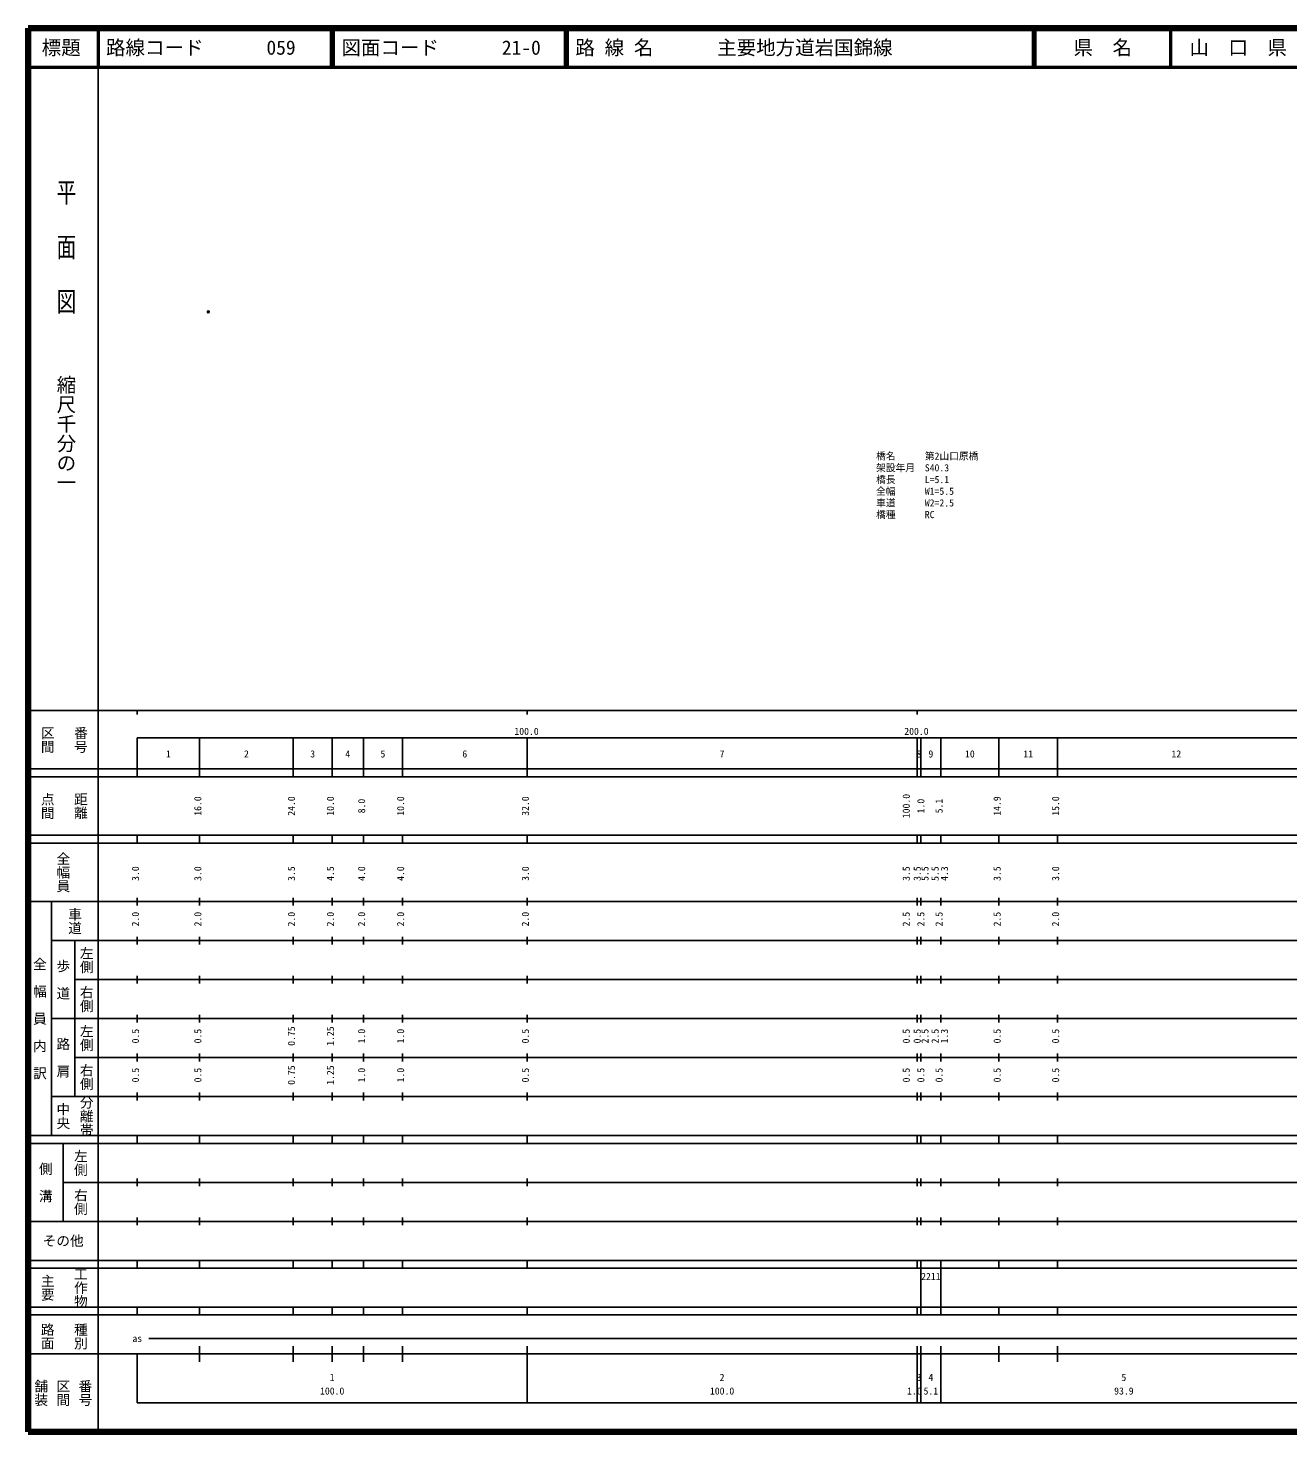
# Model space of a CAD drawing. Units: millimetres on the paper. Extents: x 40 to 680, y 20 to 380.
# Drawn here: x 40 to 363.1, y 20 to 380 of the extents above; entities that cross this region are included whole.
import ezdxf
from ezdxf.enums import TextEntityAlignment as Align

# ---------------------------------------------------------------- set-up
doc = ezdxf.new("R2010")
doc.units = ezdxf.units.MM
doc.header["$PDMODE"] = 32
doc.header["$PDSIZE"] = 0.5
for name, color, linetype in [('M-OTRS', 6, 'Continuous'), ('M-STR-HTXT', 7, 'Continuous'), ('M-TTL-TXT', 7, 'Continuous')]:
    doc.layers.add(name, color=color, linetype=linetype)
for name, color, linetype, lineweight in [('M-TTL', 2, 'Continuous', 140), ('M-TTL-BAND', 7, 'Continuous', 25), ('M-TTL-LINE', 7, 'Continuous', 50)]:
    doc.layers.add(name, color=color, linetype=linetype, lineweight=lineweight)
doc.styles.add('@ＭＳ ゴシック', font='')
doc.styles.add('ＭＳ ゴシック', font='')
doc.styles.get('@ＭＳ ゴシック').set_extended_font_data('@MS Gothic')
doc.styles.get('ＭＳ ゴシック').set_extended_font_data('MS Gothic')

msp = doc.modelspace()

# ---------------------------------------------------------------- linework, layer by layer
at = {"layer": 'M-OTRS'}
msp.add_point((86.229, 307.198), dxfattribs=at)
at = {"layer": 'M-TTL'}
for p, q in [((40, 380), (40, 20)), ((680, 380), (40, 380)), ((40, 20), (680, 20))]:
    msp.add_line(p, q, dxfattribs=at)
at = {"layer": 'M-TTL-BAND'}
for p, q in [((58, 370), (58, 20)), ((40, 205), (579, 205)), ((68, 205), (68, 204)), ((168, 205), (168, 204)), ((268, 205), (268, 204)), ((68, 198), (579, 198)), ((68, 198), (68, 188)), ((84, 188), (84, 198)), ((108, 188), (108, 198)), ((118, 188), (118, 198)), ((126, 188), (126, 198)), ((136, 188), (136, 198)), ((168, 188), (168, 198)), ((268, 188), (268, 198)), ((269, 188), (269, 198)), ((274.1, 188), (274.1, 198)), ((289, 188), (289, 198)), ((304, 188), (304, 198)), ((40, 190), (579, 190)), ((40, 188), (579, 188)), ((40, 173), (579, 173)), ((68, 171), (68, 173)), ((84, 171), (84, 173)), ((108, 171), (108, 173)), ((118, 171), (118, 173)), ((126, 171), (126, 173)), ((136, 171), (136, 173)), ((168, 171), (168, 173)), ((268, 171), (268, 173)), ((269, 171), (269, 173)), ((274.1, 171), (274.1, 173)), ((289, 171), (289, 173)), ((304, 171), (304, 173)), ((40, 171), (579, 171)), ((40, 156), (579, 156)), ((46, 96), (46, 156)), ((68, 155), (68, 157)), ((84, 155), (84, 157)), ((108, 155), (108, 157)), ((118, 155), (118, 157)), ((126, 155), (126, 157)), ((136, 155), (136, 157)), ((168, 155), (168, 157)), ((268, 155), (268, 157)), ((269, 155), (269, 157)), ((274.1, 155), (274.1, 157)), ((289, 155), (289, 157)), ((304, 155), (304, 157)), ((46, 146), (579, 146)), ((52, 146), (52, 106)), ((68, 145), (68, 147)), ((84, 145), (84, 147)), ((108, 145), (108, 147)), ((118, 145), (118, 147)), ((126, 145), (126, 147)), ((136, 145), (136, 147)), ((168, 145), (168, 147)), ((268, 145), (268, 147)), ((269, 145), (269, 147)), ((274.1, 145), (274.1, 147)), ((289, 145), (289, 147)), ((304, 145), (304, 147)), ((68, 135), (68, 137)), ((84, 135), (84, 137)), ((108, 135), (108, 137)), ((118, 135), (118, 137)), ((126, 135), (126, 137)), ((136, 135), (136, 137)), ((168, 135), (168, 137)), ((268, 135), (268, 137)), ((269, 135), (269, 137)), ((274.1, 135), (274.1, 137)), ((289, 135), (289, 137)), ((304, 135), (304, 137)), ((52, 136), (579, 136)), ((46, 126), (579, 126)), ((68, 125), (68, 127)), ((84, 125), (84, 127)), ((108, 125), (108, 127)), ((118, 125), (118, 127)), ((126, 125), (126, 127)), ((136, 125), (136, 127)), ((168, 125), (168, 127)), ((268, 125), (268, 127)), ((269, 125), (269, 127)), ((274.1, 125), (274.1, 127)), ((289, 125), (289, 127)), ((304, 125), (304, 127)), ((52, 116), (579, 116)), ((68, 115), (68, 117)), ((84, 115), (84, 117)), ((108, 115), (108, 117)), ((118, 115), (118, 117)), ((126, 115), (126, 117)), ((136, 115), (136, 117)), ((168, 115), (168, 117)), ((268, 115), (268, 117)), ((269, 115), (269, 117)), ((274.1, 115), (274.1, 117)), ((289, 115), (289, 117)), ((304, 115), (304, 117)), ((46, 106), (579, 106)), ((68, 105), (68, 107)), ((84, 105), (84, 107)), ((108, 105), (108, 107)), ((118, 105), (118, 107)), ((126, 105), (126, 107)), ((136, 105), (136, 107)), ((168, 105), (168, 107)), ((268, 105), (268, 107)), ((269, 105), (269, 107)), ((274.1, 105), (274.1, 107)), ((289, 105), (289, 107)), ((304, 105), (304, 107)), ((40, 96), (579, 96)), ((40, 94), (579, 94)), ((49, 94), (49, 74)), ((68, 94), (68, 96)), ((84, 94), (84, 96)), ((108, 94), (108, 96)), ((118, 94), (118, 96)), ((126, 94), (126, 96)), ((136, 94), (136, 96)), ((168, 94), (168, 96)), ((268, 94), (268, 96)), ((269, 94), (269, 96)), ((274.1, 94), (274.1, 96)), ((289, 94), (289, 96)), ((304, 94), (304, 96)), ((49, 84), (579, 84)), ((68, 83), (68, 85)), ((84, 83), (84, 85)), ((108, 83), (108, 85)), ((118, 83), (118, 85)), ((126, 83), (126, 85)), ((136, 83), (136, 85)), ((168, 83), (168, 85)), ((268, 83), (268, 85)), ((269, 83), (269, 85)), ((274.1, 83), (274.1, 85)), ((289, 83), (289, 85)), ((304, 83), (304, 85)), ((40, 74), (579, 74)), ((68, 73), (68, 75)), ((84, 73), (84, 75)), ((108, 73), (108, 75)), ((118, 73), (118, 75)), ((126, 73), (126, 75)), ((136, 73), (136, 75)), ((168, 73), (168, 75)), ((268, 73), (268, 75)), ((269, 73), (269, 75)), ((274.1, 73), (274.1, 75)), ((289, 73), (289, 75)), ((304, 73), (304, 75)), ((40, 64), (579, 64)), ((40, 62), (579, 62)), ((68, 62), (68, 64)), ((84, 62), (84, 64)), ((108, 62), (108, 64)), ((118, 62), (118, 64)), ((126, 62), (126, 64)), ((136, 62), (136, 64)), ((168, 62), (168, 64)), ((268, 62), (268, 64)), ((269, 62), (269, 64)), ((269, 52), (269, 62)), ((274.1, 62), (274.1, 64)), ((274.1, 52), (274.1, 62)), ((289, 62), (289, 64)), ((304, 62), (304, 64)), ((40, 52), (579, 52)), ((68, 50), (68, 52)), ((84, 50), (84, 52)), ((108, 50), (108, 52)), ((118, 50), (118, 52)), ((126, 50), (126, 52)), ((136, 50), (136, 52)), ((168, 50), (168, 52)), ((268, 50), (268, 52)), ((269, 50), (269, 52)), ((274.1, 50), (274.1, 52)), ((289, 50), (289, 52)), ((304, 50), (304, 52)), ((40, 50), (579, 50)), ((71, 44), (565, 44)), ((40, 40), (579, 40)), ((68, 40), (68, 27.5)), ((84, 38), (84, 42)), ((108, 38), (108, 42)), ((118, 38), (118, 42)), ((126, 38), (126, 42)), ((136, 38), (136, 42)), ((168, 27.5), (168, 42)), ((268, 27.5), (268, 42)), ((269, 27.5), (269, 42)), ((274.1, 27.5), (274.1, 42)), ((289, 38), (289, 42)), ((304, 38), (304, 42)), ((68, 27.5), (579, 27.5))]:
    msp.add_line(p, q, dxfattribs=at)
at = {"layer": 'M-TTL-LINE'}
for p, q in [((58, 380), (58, 370)), ((117.75, 380), (117.75, 370)), ((118.25, 380), (118.25, 370)), ((177.75, 380), (177.75, 370)), ((178.25, 380), (178.25, 370)), ((297.75, 380), (297.75, 370)), ((298.25, 380), (298.25, 370)), ((333, 380), (333, 370)), ((40, 370), (680, 370))]:
    msp.add_line(p, q, dxfattribs=at)

# ---------------------------------------------------------------- texts
at = {"layer": 'M-STR-HTXT', "style": 'ＭＳ ゴシック'}
for s, p in [('橋名\u3000\u3000\u3000第2山口原橋', (257.494, 268.772)), ('架設年月\u3000S40.3', (257.494, 265.772)), ('橋長\u3000\u3000\u3000L=5.1', (257.494, 262.772)), ('全幅\u3000\u3000\u3000W1=5.5', (257.494, 259.772)), ('車道\u3000\u3000\u3000W2=2.5', (257.494, 256.772)), ('橋種\u3000\u3000\u3000RC', (257.494, 253.772))]:
    msp.add_text(s, height=1.833, dxfattribs=at).set_placement(p, align=Align.BOTTOM_LEFT)
at = {"layer": 'M-TTL-BAND', "style": '@ＭＳ ゴシック', "width": 1.4}
msp.add_text('平  面  図', height=3.666, rotation=270, dxfattribs=at).set_placement((49.777, 306.475), align=Align.MIDDLE_RIGHT)
at = {"layer": 'M-TTL-BAND', "style": '@ＭＳ ゴシック'}
msp.add_text('縮尺千分の一', height=3.666, rotation=270, dxfattribs=at).set_placement((49.777, 261.03), align=Align.MIDDLE_RIGHT)
for s, p in [('区間', (45, 197.5)), ('番号', (53.5, 197.5)), ('点間', (45, 180.5)), ('距離', (53.5, 180.5)), ('全幅員', (49, 163.5)), ('車道', (52, 151)), ('左側', (55, 141)), ('全\u3000幅\u3000員\u3000内\u3000訳', (43, 126)), ('歩\u3000道', (49, 136)), ('右側', (55, 131)), ('左側', (55, 121)), ('路\u3000肩', (49, 116)), ('右側', (55, 111)), ('分離帯', (55, 101)), ('中央', (49, 101)), ('左側', (53.5, 89)), ('側\u3000溝', (44.5, 84)), ('右側', (53.5, 79)), ('工作物', (53.5, 57)), ('主要', (45, 57)), ('路面', (45, 44.5)), ('種別', (53.5, 44.5)), ('舗装', (43.333, 30)), ('区間', (49, 30)), ('番号', (54.667, 30))]:
    msp.add_text(s, height=2.566, rotation=270, dxfattribs=at).set_placement(p, align=Align.MIDDLE_CENTER)
at = {"layer": 'M-TTL-BAND', "style": 'ＭＳ ゴシック'}
for s, p in [('100.0', (167.844, 198.195)), ('200.0', (267.844, 198.195)), ('1', (76, 192.405)), ('2', (96, 192.405)), ('3', (113, 192.405)), ('4', (122, 192.405)), ('5', (131, 192.405)), ('6', (152, 192.405)), ('7', (218, 192.405)), ('8', (268.5, 192.405)), ('9', (271.55, 192.405)), ('10', (281.55, 192.405)), ('11', (296.5, 192.405)), ('12', (334.5, 192.405)), ('as', (68, 42.5)), ('1', (118, 32.523)), ('2', (218, 32.523)), ('3', (268.5, 32.523)), ('4', (271.55, 32.523)), ('5', (321.05, 32.523)), ('100.0', (118, 29.033)), ('100.0', (218, 29.033)), ('1.0', (267.315, 29.033)), ('5.1', (271.55, 29.033)), ('93.9', (321.05, 29.033))]:
    msp.add_text(s, height=1.833, dxfattribs=at).set_placement(p, align=Align.BOTTOM_CENTER)
for s, p in [('16.0', (85, 180.5)), ('24.0', (109, 180.5)), ('10.0', (119, 180.5)), ('8.0', (127, 180.5)), ('10.0', (137, 180.5)), ('32.0', (169, 180.5)), ('100.0', (266.687, 180.5)), ('1.0', (270.438, 180.5)), ('5.1', (275.1, 180.5)), ('14.9', (290, 180.5)), ('15.0', (305, 180.5)), ('3.0', (69, 163.174)), ('3.0', (85, 163.174)), ('3.5', (109, 163.174)), ('4.5', (119, 163.174)), ('4.0', (127, 163.174)), ('4.0', (137, 163.174)), ('3.0', (169, 163.174)), ('3.5', (266.687, 163.174)), ('3.5', (269.495, 163.174)), ('5.5', (271.492, 163.174)), ('5.5', (274.1, 163.174)), ('4.3', (276.47, 163.174)), ('3.5', (290, 163.174)), ('3.0', (305, 163.174)), ('2.0', (69, 151.5)), ('2.0', (85, 151.5)), ('2.0', (109, 151.5)), ('2.0', (119, 151.5)), ('2.0', (127, 151.5)), ('2.0', (137, 151.5)), ('2.0', (169, 151.5)), ('2.5', (266.687, 151.5)), ('2.5', (270.438, 151.5)), ('2.5', (275.1, 151.5)), ('2.5', (290, 151.5)), ('2.0', (305, 151.5)), ('0.5', (69, 121.5)), ('0.5', (85, 121.5)), ('0.75', (109, 121.5)), ('1.25', (119, 121.5)), ('1.0', (127, 121.5)), ('1.0', (137, 121.5)), ('0.5', (169, 121.5)), ('0.5', (266.687, 121.5)), ('0.5', (269.495, 121.5)), ('2.5', (271.492, 121.5)), ('2.5', (274.1, 121.5)), ('1.3', (276.47, 121.5)), ('0.5', (290, 121.5)), ('0.5', (305, 121.5)), ('0.5', (69, 111.5)), ('0.5', (85, 111.5)), ('0.75', (109, 111.5)), ('1.25', (119, 111.5)), ('1.0', (127, 111.5)), ('1.0', (137, 111.5)), ('0.5', (169, 111.5)), ('0.5', (266.687, 111.5)), ('0.5', (270.438, 111.5)), ('0.5', (275.1, 111.5)), ('0.5', (290, 111.5)), ('0.5', (305, 111.5))]:
    msp.add_text(s, height=1.833, rotation=90, dxfattribs=at).set_placement(p, align=Align.BOTTOM_CENTER)
msp.add_text('その他', height=2.566, dxfattribs=at).set_placement((49, 69), align=Align.MIDDLE_CENTER)
msp.add_text('2211', height=1.833, dxfattribs=at).set_placement((269.05, 58.405), align=Align.BOTTOM_LEFT)
at = {"layer": 'M-TTL-TXT', "style": 'ＭＳ ゴシック'}
for s, p in [('標題', (48.5, 375)), ('県\u3000名', (315.625, 375)), ('山\u3000口\u3000県', (350.375, 375))]:
    msp.add_text(s, height=3.666, dxfattribs=at).set_placement(p, align=Align.MIDDLE_CENTER)
for s, p in [('路線コード', (60, 375)), ('059', (101.142, 375)), ('図面コード', (120.38, 375)), ('21-0', (161.521, 375)), ('路 線 名', (180.38, 375)), ('主要地方道岩国錦線', (216.734, 375))]:
    msp.add_text(s, height=3.666, dxfattribs=at).set_placement(p, align=Align.MIDDLE_LEFT)

doc.saveas('drawing.dxf')
